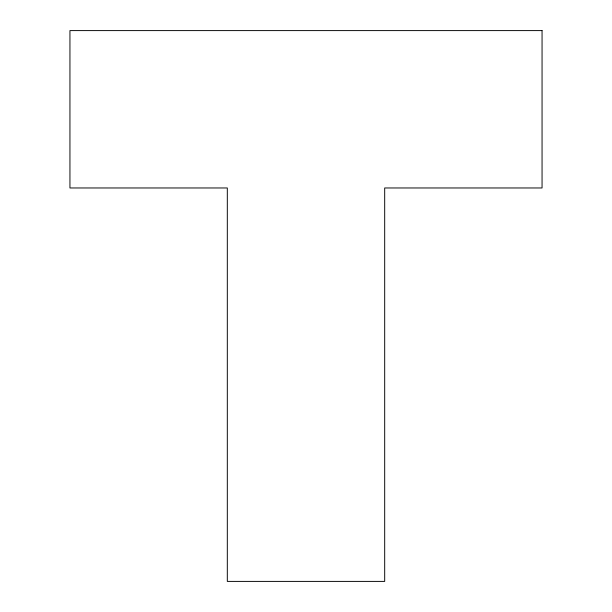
<?xml version="1.0" encoding="UTF-8"?>
<svg xmlns="http://www.w3.org/2000/svg" width="612" height="612" viewBox="0 0 612 612"><rect width="100%" height="100%" fill="white"/><g stroke="black" fill="none" stroke-linecap="round" stroke-linejoin="round"><path stroke-width="0.92" d="M542.056 30.6L69.944 30.6L69.944 187.968L227.312 187.968L227.312 581.4L384.688 581.4L384.688 187.968L542.056 187.968L542.056 30.6"/></g></svg>
